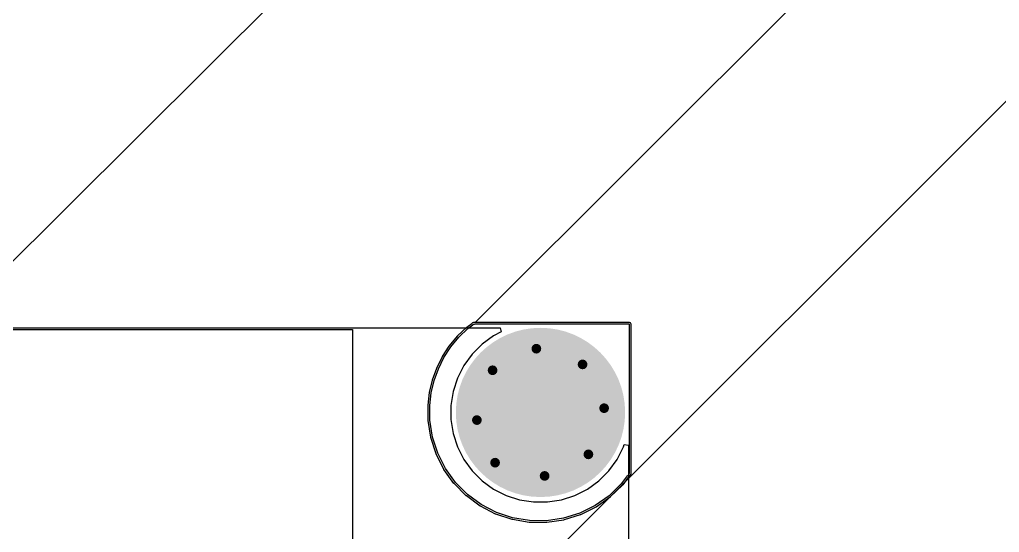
# Model space of a CAD drawing. Header units: millimetres. Extents: x 0 to 5423, y 0 to 5425.
# Drawn here: x 139.33 to 169.45, y 159.42 to 175.19 of the extents above; entities that cross this region are included whole.
import ezdxf

# ---------------------------------------------------------------- set-up
doc = ezdxf.new("R2010")
doc.units = ezdxf.units.MM
for name, color, linetype in [('BottomLayer', 5, 'Continuous'), ('BottomSolder', 6, 'Continuous'), ('MultiLayer', 9, 'Continuous'), ('PadHoleLayer', 156, 'Continuous'), ('TopLayer', 1, 'Continuous'), ('TopSolder', 216, 'Continuous'), ('ViaHoleLayer', 16, 'Continuous')]:
    doc.layers.add(name, color=color, linetype=linetype)

# ---------------------------------------------------------------- blocks, each defined once
blk = doc.blocks.new('P____PAK_SO_8_138')
at = {"layer": 'TopSolder'}
blk.add_line((2.629, -2.439), (-5398.322, -5376.643), dxfattribs=at)

msp = doc.modelspace()

# ---------------------------------------------------------------- hatches: boundary and pattern name
at = {"layer": 'BottomLayer'}
h = msp.add_hatch(color=5, dxfattribs=at)
edge = h.paths.add_edge_path()
edge.add_arc((155.343, 163.108), 2.5, 0, 360)
h = msp.add_hatch(color=5, dxfattribs=at)
edge = h.paths.add_edge_path()
edge.add_arc((155.216, 165.068), 0.3, 0, 360)
h = msp.add_hatch(color=5, dxfattribs=at)
edge = h.paths.add_edge_path()
edge.add_arc((156.636, 164.585), 0.3, 0, 360)
h = msp.add_hatch(color=5, dxfattribs=at)
edge = h.paths.add_edge_path()
edge.add_arc((153.87, 164.405), 0.3, 0, 360)
h = msp.add_hatch(color=5, dxfattribs=at)
edge = h.paths.add_edge_path()
edge.add_arc((157.299, 163.239), 0.3, 0, 360)
h = msp.add_hatch(color=5, dxfattribs=at)
edge = h.paths.add_edge_path()
edge.add_arc((153.388, 162.873), 0.3, 0, 360)
h = msp.add_hatch(color=5, dxfattribs=at)
edge = h.paths.add_edge_path()
edge.add_arc((156.816, 161.819), 0.3, 0, 360)
h = msp.add_hatch(color=5, dxfattribs=at)
edge = h.paths.add_edge_path()
edge.add_arc((153.948, 161.563), 0.3, 0, 360)
h = msp.add_hatch(color=5, dxfattribs=at)
edge = h.paths.add_edge_path()
edge.add_arc((155.47, 161.156), 0.3, 0, 360)
at = {"layer": 'BottomSolder'}
h = msp.add_hatch(color=6, dxfattribs=at)
edge = h.paths.add_edge_path()
edge.add_arc((155.343, 163.108), 2.602, 0, 360)
h = msp.add_hatch(color=6, dxfattribs=at)
edge = h.paths.add_edge_path()
edge.add_arc((155.216, 165.068), 0.402, 0, 360)
h = msp.add_hatch(color=6, dxfattribs=at)
edge = h.paths.add_edge_path()
edge.add_arc((153.87, 164.405), 0.402, 0, 360)
h = msp.add_hatch(color=6, dxfattribs=at)
edge = h.paths.add_edge_path()
edge.add_arc((156.636, 164.585), 0.402, 0, 360)
h = msp.add_hatch(color=6, dxfattribs=at)
edge = h.paths.add_edge_path()
edge.add_arc((157.299, 163.239), 0.402, 0, 360)
h = msp.add_hatch(color=6, dxfattribs=at)
edge = h.paths.add_edge_path()
edge.add_arc((153.388, 162.873), 0.402, 0, 360)
h = msp.add_hatch(color=6, dxfattribs=at)
edge = h.paths.add_edge_path()
edge.add_arc((156.816, 161.819), 0.402, 0, 360)
h = msp.add_hatch(color=6, dxfattribs=at)
edge = h.paths.add_edge_path()
edge.add_arc((153.948, 161.563), 0.402, 0, 360)
h = msp.add_hatch(color=6, dxfattribs=at)
edge = h.paths.add_edge_path()
edge.add_arc((155.47, 161.156), 0.402, 0, 360)
at = {"layer": 'MultiLayer'}
h = msp.add_hatch(color=9, dxfattribs=at)
edge = h.paths.add_edge_path()
edge.add_arc((155.343, 163.108), 2.5, 0, 360)
at = {"layer": 'PadHoleLayer'}
h = msp.add_hatch(color=156, dxfattribs=at)
edge = h.paths.add_edge_path()
edge.add_arc((155.343, 163.108), 1.55, 0, 360)
at = {"layer": 'TopLayer'}
h = msp.add_hatch(color=1, dxfattribs=at)
edge = h.paths.add_edge_path()
edge.add_arc((155.343, 163.108), 2.5, 0, 360)
h = msp.add_hatch(color=1, dxfattribs=at)
edge = h.paths.add_edge_path()
edge.add_arc((155.216, 165.068), 0.3, 0, 360)
h = msp.add_hatch(color=1, dxfattribs=at)
edge = h.paths.add_edge_path()
edge.add_arc((156.636, 164.585), 0.3, 0, 360)
h = msp.add_hatch(color=1, dxfattribs=at)
edge = h.paths.add_edge_path()
edge.add_arc((153.87, 164.405), 0.3, 0, 360)
h = msp.add_hatch(color=1, dxfattribs=at)
edge = h.paths.add_edge_path()
edge.add_arc((157.299, 163.239), 0.3, 0, 360)
h = msp.add_hatch(color=1, dxfattribs=at)
edge = h.paths.add_edge_path()
edge.add_arc((153.388, 162.873), 0.3, 0, 360)
h = msp.add_hatch(color=1, dxfattribs=at)
edge = h.paths.add_edge_path()
edge.add_arc((156.816, 161.819), 0.3, 0, 360)
h = msp.add_hatch(color=1, dxfattribs=at)
edge = h.paths.add_edge_path()
edge.add_arc((153.948, 161.563), 0.3, 0, 360)
h = msp.add_hatch(color=1, dxfattribs=at)
edge = h.paths.add_edge_path()
edge.add_arc((155.47, 161.156), 0.3, 0, 360)
at = {"layer": 'TopSolder'}
h = msp.add_hatch(color=216, dxfattribs=at)
edge = h.paths.add_edge_path()
edge.add_arc((155.343, 163.108), 2.602, 0, 360)
h = msp.add_hatch(color=216, dxfattribs=at)
edge = h.paths.add_edge_path()
edge.add_arc((155.216, 165.068), 0.402, 0, 360)
h = msp.add_hatch(color=216, dxfattribs=at)
edge = h.paths.add_edge_path()
edge.add_arc((153.87, 164.405), 0.402, 0, 360)
h = msp.add_hatch(color=216, dxfattribs=at)
edge = h.paths.add_edge_path()
edge.add_arc((156.636, 164.585), 0.402, 0, 360)
h = msp.add_hatch(color=216, dxfattribs=at)
edge = h.paths.add_edge_path()
edge.add_arc((157.299, 163.239), 0.402, 0, 360)
h = msp.add_hatch(color=216, dxfattribs=at)
edge = h.paths.add_edge_path()
edge.add_arc((153.388, 162.873), 0.402, 0, 360)
h = msp.add_hatch(color=216, dxfattribs=at)
edge = h.paths.add_edge_path()
edge.add_arc((156.816, 161.819), 0.402, 0, 360)
h = msp.add_hatch(color=216, dxfattribs=at)
edge = h.paths.add_edge_path()
edge.add_arc((153.948, 161.563), 0.402, 0, 360)
h = msp.add_hatch(color=216, dxfattribs=at)
edge = h.paths.add_edge_path()
edge.add_arc((155.47, 161.156), 0.402, 0, 360)
at = {"layer": 'ViaHoleLayer'}
h = msp.add_hatch(color=16, dxfattribs=at)
edge = h.paths.add_edge_path()
edge.add_arc((155.216, 165.068), 0.15, 0, 360)
h = msp.add_hatch(color=16, dxfattribs=at)
edge = h.paths.add_edge_path()
edge.add_arc((153.87, 164.405), 0.15, 0, 360)
h = msp.add_hatch(color=16, dxfattribs=at)
edge = h.paths.add_edge_path()
edge.add_arc((156.636, 164.585), 0.15, 0, 360)
h = msp.add_hatch(color=16, dxfattribs=at)
edge = h.paths.add_edge_path()
edge.add_arc((157.299, 163.239), 0.15, 0, 360)
h = msp.add_hatch(color=16, dxfattribs=at)
edge = h.paths.add_edge_path()
edge.add_arc((153.388, 162.873), 0.15, 0, 360)
h = msp.add_hatch(color=16, dxfattribs=at)
edge = h.paths.add_edge_path()
edge.add_arc((156.816, 161.819), 0.15, 0, 360)
h = msp.add_hatch(color=16, dxfattribs=at)
edge = h.paths.add_edge_path()
edge.add_arc((153.948, 161.563), 0.15, 0, 360)
h = msp.add_hatch(color=16, dxfattribs=at)
edge = h.paths.add_edge_path()
edge.add_arc((155.47, 161.156), 0.15, 0, 360)

# ---------------------------------------------------------------- linework, layer by layer
at = {"layer": 'BottomLayer'}
for p, q in [((99.67, 165.71), (154.103, 165.71)), ((154.103, 165.71), (154.134, 165.583)), ((153.899, 165.463), (153.549, 165.208)), ((154.134, 165.583), (153.899, 165.463)), ((153.549, 165.208), (153.242, 164.902)), ((153.242, 164.902), (152.987, 164.551)), ((152.987, 164.551), (152.791, 164.165)), ((152.791, 164.165), (152.657, 163.753)), ((152.657, 163.753), (152.589, 163.325)), ((152.589, 163.325), (152.589, 162.891)), ((152.589, 162.891), (152.657, 162.463)), ((152.657, 162.463), (152.791, 162.051)), ((152.791, 162.051), (152.987, 161.664)), ((157.698, 161.664), (157.895, 162.051)), ((157.895, 162.051), (157.917, 162.117)), ((157.917, 162.117), (158.044, 162.097)), ((158.044, 162.097), (158.044, 155.758)), ((152.987, 161.664), (153.242, 161.314)), ((157.443, 161.314), (157.698, 161.664)), ((153.242, 161.314), (153.549, 161.007)), ((157.137, 161.007), (157.443, 161.314)), ((153.549, 161.007), (153.899, 160.752)), ((156.786, 160.752), (157.137, 161.007)), ((153.899, 160.752), (154.286, 160.556)), ((154.286, 160.556), (154.698, 160.422)), ((155.988, 160.422), (156.4, 160.556)), ((156.4, 160.556), (156.786, 160.752)), ((154.698, 160.422), (155.126, 160.354)), ((155.126, 160.354), (155.56, 160.354)), ((155.56, 160.354), (155.988, 160.422))]:
    msp.add_line(p, q, dxfattribs=at)
at = {"layer": 'TopLayer'}
for p, q in [((99.67, 165.659), (149.565, 165.659)), ((149.565, 165.659), (149.565, 146.966)), ((152.833, 165.419), (153.112, 165.687)), ((153.112, 165.687), (153.266, 165.804)), ((153.266, 165.804), (153.274, 165.81)), ((153.274, 165.81), (153.293, 165.82)), ((153.293, 165.82), (153.312, 165.827)), ((153.312, 165.827), (153.333, 165.83)), ((153.333, 165.83), (153.343, 165.83)), ((153.343, 165.83), (153.343, 165.83)), ((153.343, 165.83), (158.065, 165.83)), ((158.065, 165.83), (158.065, 164.564)), ((152.587, 165.121), (152.833, 165.419)), ((152.377, 164.797), (152.587, 165.121)), ((152.205, 164.451), (152.377, 164.797)), ((152.074, 164.087), (152.205, 164.451)), ((158.065, 164.564), (158.065, 161.257)), ((151.986, 163.711), (152.074, 164.087)), ((151.941, 163.326), (151.986, 163.711)), ((151.941, 163.133), (151.941, 163.326)), ((151.941, 162.871), (151.941, 163.133)), ((152.023, 162.352), (151.941, 162.871)), ((152.185, 161.852), (152.023, 162.352)), ((152.422, 161.383), (152.185, 161.852)), ((152.729, 160.958), (152.422, 161.383)), ((157.983, 161.125), (157.826, 160.914)), ((157.985, 161.127), (157.983, 161.125)), ((157.988, 161.132), (157.985, 161.127)), ((157.991, 161.136), (157.988, 161.132)), ((157.994, 161.141), (157.991, 161.136)), ((157.995, 161.144), (157.994, 161.141)), ((158.011, 161.152), (157.995, 161.144)), ((158.037, 161.176), (158.011, 161.152)), ((158.055, 161.206), (158.037, 161.176)), ((158.065, 161.24), (158.055, 161.206)), ((158.065, 161.257), (158.065, 161.24)), ((153.099, 160.585), (152.729, 160.958)), ((157.826, 160.914), (157.45, 160.548)), ((153.522, 160.274), (153.099, 160.585)), ((157.45, 160.548), (157.021, 160.244)), ((153.989, 160.033), (153.522, 160.274)), ((157.021, 160.244), (156.551, 160.011)), ((154.487, 159.867), (153.989, 160.033)), ((156.551, 160.011), (156.05, 159.854)), ((155.005, 159.781), (154.487, 159.867)), ((155.53, 159.776), (155.005, 159.781)), ((156.05, 159.854), (155.53, 159.776))]:
    msp.add_line(p, q, dxfattribs=at)
at = {"layer": 'TopSolder'}
for p, q in [((3.115, 6.162), (5422.757, 5425.234)), ((153.343, 165.885), (5422.757, 5425.234)), ((152.795, 165.459), (153.074, 165.727)), ((153.074, 165.727), (153.077, 165.728)), ((153.077, 165.728), (153.079, 165.731)), ((153.079, 165.731), (153.233, 165.848)), ((153.233, 165.848), (153.241, 165.854)), ((153.233, 165.848), (153.233, 165.848)), ((153.241, 165.854), (153.246, 165.855)), ((153.246, 165.855), (153.249, 165.859)), ((153.249, 165.859), (153.267, 165.869)), ((153.267, 165.869), (153.272, 165.869)), ((153.272, 165.869), (153.275, 165.872)), ((153.275, 165.872), (153.295, 165.879)), ((153.295, 165.879), (153.3, 165.879)), ((153.3, 165.879), (153.304, 165.881)), ((153.304, 165.881), (153.324, 165.884)), ((153.324, 165.884), (153.329, 165.883)), ((153.329, 165.883), (153.333, 165.885)), ((153.333, 165.885), (153.343, 165.885)), ((153.343, 165.885), (153.343, 165.885)), ((153.343, 165.885), (158.065, 165.885)), ((158.065, 165.885), (158.104, 165.869)), ((158.104, 165.869), (158.12, 165.83)), ((158.12, 165.83), (158.12, 164.564)), ((152.545, 165.156), (152.791, 165.454)), ((152.791, 165.454), (152.794, 165.456)), ((152.794, 165.456), (152.795, 165.459)), ((152.331, 164.827), (152.541, 165.151)), ((152.541, 165.151), (152.544, 165.153)), ((152.544, 165.153), (152.545, 165.156)), ((152.156, 164.475), (152.327, 164.822)), ((152.327, 164.822), (152.33, 164.824)), ((152.33, 164.824), (152.331, 164.827)), ((152.022, 164.106), (152.153, 164.469)), ((152.153, 164.469), (152.155, 164.472)), ((152.155, 164.472), (152.156, 164.475)), ((158.12, 164.564), (158.12, 161.257)), ((151.932, 163.723), (152.02, 164.099)), ((152.02, 164.099), (152.022, 164.102)), ((152.022, 164.102), (152.022, 164.106)), ((151.887, 163.333), (151.931, 163.717)), ((151.931, 163.717), (151.933, 163.72)), ((151.933, 163.72), (151.932, 163.723)), ((151.886, 163.326), (151.888, 163.33)), ((151.886, 163.133), (151.886, 163.326)), ((151.888, 163.33), (151.887, 163.333)), ((151.886, 162.871), (151.886, 163.133)), ((151.888, 162.866), (151.886, 162.871)), ((151.887, 162.862), (151.888, 162.866)), ((151.969, 162.343), (151.887, 162.862)), ((151.971, 162.339), (151.969, 162.343)), ((151.971, 162.335), (151.971, 162.339)), ((152.132, 161.835), (151.971, 162.335)), ((152.135, 161.832), (152.132, 161.835)), ((152.135, 161.827), (152.135, 161.832)), ((152.373, 161.359), (152.135, 161.827)), ((152.376, 161.356), (152.373, 161.359)), ((152.377, 161.351), (152.376, 161.356)), ((152.684, 160.925), (152.377, 161.351)), ((158.074, 161.135), (158.048, 161.111)), ((158.077, 161.142), (158.074, 161.135)), ((158.084, 161.147), (158.077, 161.142)), ((158.102, 161.177), (158.084, 161.147)), ((158.104, 161.185), (158.102, 161.177)), ((158.108, 161.191), (158.104, 161.185)), ((158.118, 161.225), (158.108, 161.191)), ((158.12, 161.24), (158.117, 161.233)), ((158.117, 161.233), (158.118, 161.225)), ((158.12, 161.257), (158.12, 161.257)), ((158.12, 161.257), (158.12, 161.24)), ((152.688, 160.923), (152.684, 160.925)), ((152.69, 160.919), (152.688, 160.923)), ((153.06, 160.546), (152.69, 160.919)), ((157.864, 160.875), (157.488, 160.508)), ((157.866, 160.879), (157.864, 160.875)), ((157.87, 160.881), (157.866, 160.879)), ((158.027, 161.092), (157.87, 160.881)), ((158.029, 161.094), (158.027, 161.092)), ((158.027, 161.092), (158.027, 161.092)), ((158.03, 161.096), (158.029, 161.095)), ((158.029, 161.095), (158.029, 161.094)), ((158.033, 161.101), (158.03, 161.096)), ((158.034, 161.102), (158.033, 161.101)), ((158.036, 161.102), (158.034, 161.102)), ((158.041, 161.108), (158.036, 161.102)), ((158.048, 161.111), (158.041, 161.108)), ((153.064, 160.544), (153.06, 160.546)), ((153.066, 160.54), (153.064, 160.544)), ((153.49, 160.229), (153.066, 160.54)), ((153.494, 160.228), (153.49, 160.229)), ((153.497, 160.225), (153.494, 160.228)), ((153.963, 159.984), (153.497, 160.225)), ((157.482, 160.503), (157.053, 160.199)), ((157.484, 160.507), (157.482, 160.503)), ((157.488, 160.508), (157.484, 160.507)), ((153.968, 159.983), (153.963, 159.984)), ((153.971, 159.98), (153.968, 159.983)), ((154.47, 159.815), (153.971, 159.98)), ((156.567, 159.958), (156.066, 159.801)), ((156.571, 159.961), (156.567, 159.958)), ((156.575, 159.962), (156.571, 159.961)), ((157.046, 160.195), (156.575, 159.962)), ((157.049, 160.198), (157.046, 160.195)), ((157.053, 160.199), (157.049, 160.198)), ((154.474, 159.815), (154.47, 159.815)), ((154.478, 159.813), (154.474, 159.815)), ((154.996, 159.726), (154.478, 159.813)), ((155, 159.727), (154.996, 159.726)), ((155.005, 159.726), (155, 159.727)), ((155.53, 159.721), (155.005, 159.726)), ((155.534, 159.723), (155.53, 159.721)), ((155.538, 159.722), (155.534, 159.723)), ((156.058, 159.799), (155.538, 159.722)), ((156.062, 159.802), (156.058, 159.799)), ((156.066, 159.801), (156.062, 159.802))]:
    msp.add_line(p, q, dxfattribs=at)

# ---------------------------------------------------------------- block references
at = {"rotation": 180}
msp.add_blockref('P____PAK_SO_8_138', (24.435, 48.59), dxfattribs=at)

doc.saveas('drawing.dxf')
